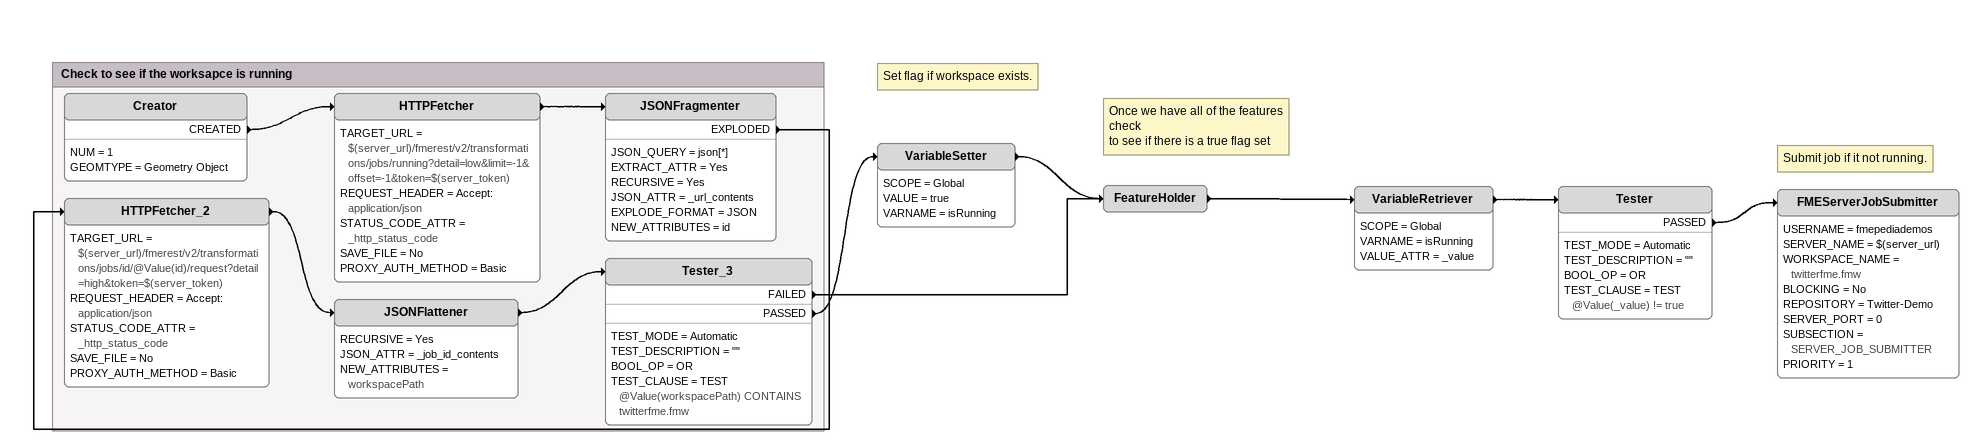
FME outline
Note: Set flag if workspace exists.
VariableSetter
    SCOPE = Global
    VALUE = true
    VARNAME = isRunning
    -> FeatureHolder
FeatureHolder
    -> VariableRetriever
Note: Once we have all of the features check / to see if there is a true flag set
VariableRetriever
    SCOPE = Global
    VARNAME = isRunning
    VALUE_ATTR = _value
    -> Tester
Tester
    TEST_MODE = Automatic
    TEST_DESCRIPTION = ""
    BOOL_OP = OR
    TEST_CLAUSE = TEST @Value(_value) != true
    PASSED -> FMEServerJobSubmitter
Note: Submit job if it not running.
FMEServerJobSubmitter
    USERNAME = fmepediademos
    SERVER_NAME = $(server_url)
    WORKSPACE_NAME = twitterfme.fmw
    BLOCKING = No
    REPOSITORY = Twitter-Demo
    SERVER_PORT = 0
    SUBSECTION = SERVER_JOB_SUBMITTER
    PRIORITY = 1

Bookmark: Check to see if the worksapce is running
Creator
    NUM = 1
    GEOMTYPE = Geometry Object
    CREATED -> HTTPFetcher
HTTPFetcher
    TARGET_URL = $(server_url)/fmerest/v2/transformations/jobs/running?detail=low&limit=-1&offset=-1&token=$(server_token)
    REQUEST_HEADER = Accept: application/json
    STATUS_CODE_ATTR = _http_status_code
    SAVE_FILE = No
    PROXY_AUTH_METHOD = Basic
    -> JSONFragmenter
JSONFragmenter
    JSON_QUERY = json[*]
    EXTRACT_ATTR = Yes
    RECURSIVE = Yes
    JSON_ATTR = _url_contents
    EXPLODE_FORMAT = JSON
    NEW_ATTRIBUTES = id
    EXPLODED -> HTTPFetcher_2
HTTPFetcher_2
    TARGET_URL = $(server_url)/fmerest/v2/transformations/jobs/id/@Value(id)/request?detail=high&token=$(server_token)
    REQUEST_HEADER = Accept: application/json
    STATUS_CODE_ATTR = _http_status_code
    SAVE_FILE = No
    PROXY_AUTH_METHOD = Basic
    -> JSONFlattener
JSONFlattener
    RECURSIVE = Yes
    JSON_ATTR = _job_id_contents
    NEW_ATTRIBUTES = workspacePath
    -> Tester_3
Tester_3
    TEST_MODE = Automatic
    TEST_DESCRIPTION = ""
    BOOL_OP = OR
    TEST_CLAUSE = TEST @Value(workspacePath) CONTAINS twitterfme.fmw
    FAILED -> FeatureHolder
    PASSED -> VariableSetter
